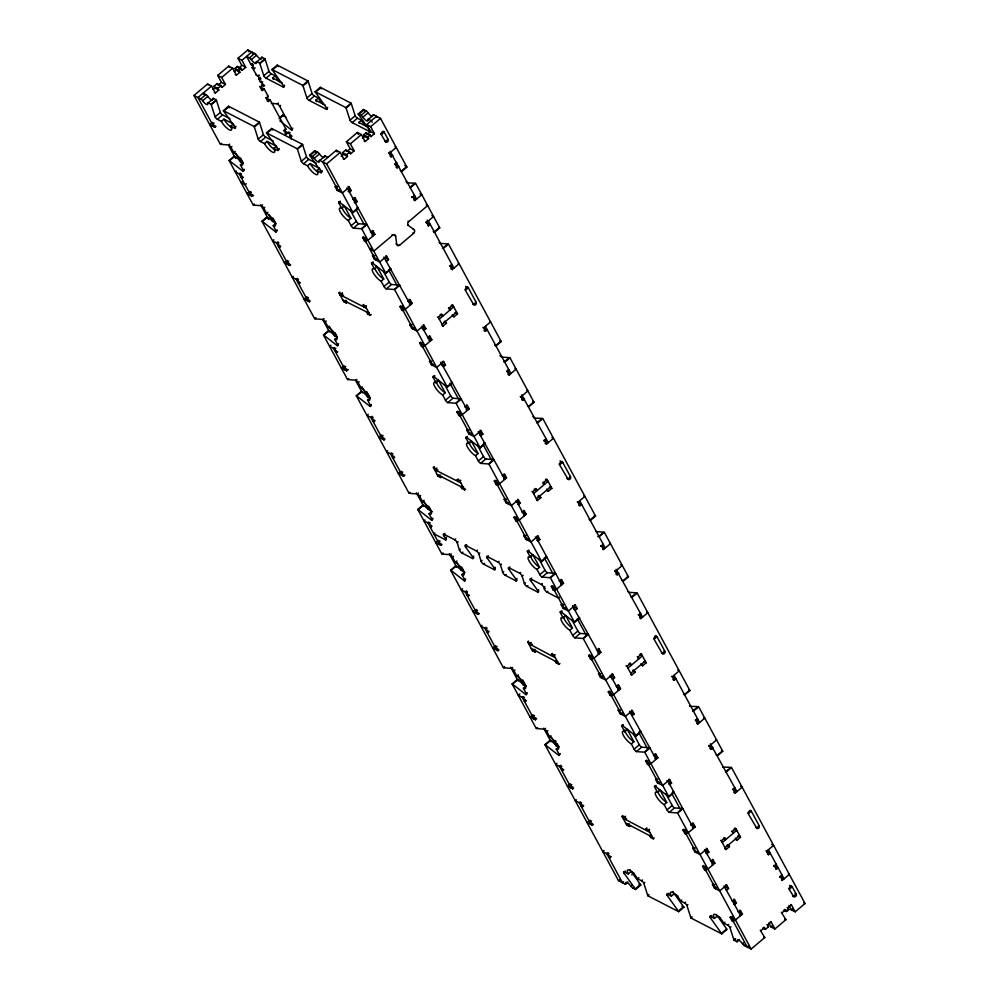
<?xml version="1.0" encoding="UTF-8"?>
<svg xmlns="http://www.w3.org/2000/svg" width="999" height="999" viewBox="0 0 999 999"><rect width="100%" height="100%" fill="white"/><g stroke="black" fill="none" stroke-linecap="round" stroke-linejoin="round"><path stroke-width="1.5" d="M221.303 143.431L220.329 144.268L193.956 95.492L207.567 83.991L211.551 86.039L215.322 93.019L218.806 90.085L217.857 88.337L213.873 86.289L217.07 83.591L221.041 85.639L221.99 87.388L225.462 84.453L221.691 77.472L217.707 75.412L228.696 66.134L232.667 68.182L236.451 75.162L239.922 72.228L238.973 70.479L235.002 68.431L237.337 66.446L241.321 68.506L242.27 70.242L245.742 67.308L241.97 60.327L237.987 58.279L247.839 49.95L254.62 53.447A2.385 0.699 49.8 0 1 256.493 55.257A4.758 1.399 49.8 0 0 261.226 59.116M211.551 86.039L197.939 97.552L213.661 126.623L214.96 125.524M221.691 77.472L232.667 68.182M241.97 60.327L251.81 51.998L252.797 53.821M193.956 95.492L200.737 98.988L205.956 94.58A2.385 0.699 49.8 0 1 207.829 96.391A4.758 1.399 49.8 0 0 212.287 100.262M255.195 67.895L254.221 68.731L252.335 65.235L250.999 64.548L246.603 56.406L249.4 57.855L254.62 53.447M213.087 89.498L214.822 88.024L218.806 90.085M218.232 85.152L221.478 82.393L225.462 84.453M234.203 71.641L235.939 70.18L239.922 72.228M245.742 67.308L241.758 65.26L238.786 68.444M200.737 98.988A2.385 0.699 49.8 0 1 202.622 100.799L207.829 96.391M249.4 57.855A2.385 0.699 49.8 0 1 251.286 59.665L256.493 55.257M217.857 88.337L221.041 85.639M238.973 70.479L241.321 68.506M250.999 64.548L252.31 63.449M252.335 65.235L253.309 64.411M202.622 100.799A4.758 1.399 49.8 0 0 206.381 104.42A4.758 1.399 49.8 0 0 207.617 103.384L213.461 98.451L216.209 99.875A2.385 0.699 49.8 0 1 216.471 100.362L220.329 112.487A2.385 0.699 49.8 0 0 222.59 114.91L230.057 118.756M251.286 59.665A4.758 1.399 49.8 0 0 255.045 63.274A4.758 1.399 49.8 0 0 256.281 62.238L262.125 57.318L264.922 58.754A2.385 0.699 49.8 0 1 265.135 59.228L268.993 71.341A2.385 0.699 49.8 0 0 271.253 73.776L275.237 75.824A8.329 2.46 49.8 0 0 280.694 82.555M207.617 103.384A2.385 0.699 49.8 0 1 208.242 102.86L210.989 104.283L216.259 99.9M256.281 62.238A2.385 0.699 49.8 0 1 256.905 61.726L259.703 63.162L264.922 58.754M221.366 121.366L223.963 119.168L233.254 123.951L230.644 126.161A8.329 2.46 49.8 0 1 229.308 129.87A8.329 2.46 49.8 0 1 221.366 121.366L217.382 119.318A2.385 0.699 49.8 0 1 215.11 116.883L211.251 104.77L216.471 100.362M284.265 86.239L283.291 87.075L266.046 78.184A2.385 0.699 49.8 0 1 263.773 75.749L259.915 63.636L265.135 59.228M255.831 74.8L258.154 75.999L259.128 75.175M264.635 85.352L263.649 86.176L261.763 82.68L260.439 82.005L258.704 78.796L260.339 77.422M215.11 116.883L220.329 112.487M263.773 75.749L268.993 71.341M258.704 78.796L260.04 79.483L261.014 78.659M230.644 126.161L234.628 128.209A2.385 0.699 49.8 0 0 235.015 127.148L223.689 111.176A2.385 0.699 49.8 0 1 223.351 110.652L228.571 106.244L259.353 122.115A2.385 0.699 49.8 0 1 259.565 122.59L263.424 134.703A2.385 0.699 49.8 0 0 265.697 137.125L273.152 140.971M283.291 87.075A2.385 0.699 49.8 0 0 283.679 86.014L272.352 70.042A2.385 0.699 49.8 0 1 272.015 69.518L277.235 65.11L308.017 80.981A2.385 0.699 49.8 0 1 308.229 81.443L312.088 93.556A2.385 0.699 49.8 0 0 314.36 95.991L318.331 98.039A8.329 2.46 49.8 0 0 323.376 104.395M223.689 111.176L228.896 106.781A2.385 0.699 49.8 0 1 228.571 106.244M272.352 70.042L277.56 65.634A2.385 0.699 49.8 0 1 277.235 65.11M210.989 123.476L209.678 124.575L214.985 127.31L215.971 126.486M212.75 122.315L211.776 123.139L213.099 123.826L214.985 127.31M260.439 82.005L261.413 81.169M217.382 119.318L222.59 114.91M266.046 78.184L271.253 73.776M213.099 123.826L214.073 123.002M261.763 82.68L262.737 81.856M259.84 86.576L260.589 86.963L263.624 84.391M273.464 79.408A8.329 2.46 49.8 0 1 272.627 78.022L275.237 75.824M261.226 89.81L262.475 90.447L264.211 88.973L268.294 96.541L266.558 98.014L265.821 97.627M235.015 127.148L235.989 126.324M283.679 86.014L284.653 85.177M234.628 128.209L235.602 127.385M267.208 100.862L268.444 101.498L270.192 100.025L285.989 129.258L284.253 130.719L283.504 130.345M221.641 143.556L220.667 144.38L228.684 144.98A2.385 0.699 49.8 0 1 230.956 147.402L233.791 152.635A8.329 2.46 49.8 0 1 241.733 161.139A8.329 2.46 49.8 0 1 240.384 164.847L243.219 170.092A2.385 0.699 49.8 0 1 242.832 171.154L229.508 160.727A2.385 0.699 49.8 0 0 229.083 160.464L234.303 156.056A2.385 0.699 49.8 0 1 234.715 156.319L243.044 162.837M228.684 144.98L229.658 144.156M271.328 103.397L277.347 103.834L278.321 103.009M223.351 110.652L254.133 126.523L259.353 122.115M272.015 69.518L302.797 85.39L308.017 80.981M276.186 146.316L273.751 148.376A8.329 2.46 49.8 0 1 272.402 152.085A8.329 2.46 49.8 0 1 264.46 143.594L260.477 141.533A2.385 0.699 49.8 0 1 258.204 139.111L254.358 126.998L259.565 122.59M327.372 108.466L326.386 109.291L309.141 100.4A2.385 0.699 49.8 0 1 306.868 97.964L303.022 85.852L308.229 81.443M230.956 147.402L231.93 146.578M281.506 122.19L291.496 130.007A2.385 0.699 49.8 0 0 291.883 128.946L279.62 106.269L280.594 105.444M233.791 152.635L235.252 151.398M279.37 117.944L282.967 114.91A2.385 0.699 49.8 0 1 283.379 115.185L285.876 117.133M229.508 160.727L234.715 156.319M279.146 118.769L283.379 115.185M258.204 139.111L263.424 134.703M306.868 97.964L312.088 93.556M273.751 148.376L277.722 150.424A2.385 0.699 49.8 0 0 278.109 149.363L266.783 133.404A2.385 0.699 49.8 0 1 266.458 132.879L271.666 128.471L302.447 144.331A2.385 0.699 49.8 0 1 302.66 144.805L306.518 156.918A2.385 0.699 49.8 0 0 308.791 159.353L316.258 163.199M326.386 109.291A2.385 0.699 49.8 0 0 326.773 108.229L315.447 92.258A2.385 0.699 49.8 0 1 315.122 91.733L320.329 87.325L351.111 103.197A2.385 0.699 49.8 0 1 351.323 103.671L355.182 115.784A2.385 0.699 49.8 0 0 357.455 118.207L361.438 120.267A8.329 2.46 49.8 0 0 366.059 126.224M266.783 133.404L271.99 128.996A2.385 0.699 49.8 0 1 271.666 128.471M315.447 92.258L320.654 87.85A2.385 0.699 49.8 0 1 320.329 87.325M260.477 141.533L265.697 137.125M309.141 100.4L314.36 95.991M264.46 143.594L267.07 141.383L276.348 146.179A8.329 2.46 49.8 0 1 276.873 147.24M316.558 101.636A8.329 2.46 49.8 0 1 315.734 100.25L318.331 98.039M240.384 164.847L242.994 162.65A8.329 2.46 49.8 0 0 243.406 162.837M236.214 171.004L235.227 171.828L240.534 174.563L242.42 178.059L243.406 177.235M284.216 130.419L284.877 129.87M243.219 170.092L244.193 169.256M291.883 128.946L292.857 128.122M240.185 173.052L239.211 173.888L250.999 195.692L252.31 194.593M285.14 133.704L286.139 134.216L288.848 131.918M242.832 171.154L244.143 170.042M291.496 130.007L292.482 129.183M240.534 174.563L241.521 173.739M284.228 130.869L289.198 133.429L290.185 132.605M242.407 176.274L241.096 177.372L242.42 178.059M291.521 139.473L289.76 136.239L291.071 135.127M289.76 136.239L291.084 136.913L292.07 136.089M278.109 149.363L279.083 148.539M326.773 108.229L327.747 107.405M277.722 150.424L279.033 149.326M242.307 181.731L241.134 182.742L245.105 184.79L246.291 183.791M266.458 132.879L297.24 148.739L302.447 144.331M315.122 91.733L345.904 107.605L351.111 103.197M319.98 169.468A8.329 2.46 49.8 0 0 319.455 168.394L316.845 170.592A8.329 2.46 49.8 0 1 315.497 174.313A8.329 2.46 49.8 0 1 307.555 165.809L303.571 163.761A2.385 0.699 49.8 0 1 301.311 161.326L297.452 149.213L302.66 144.805M370.791 130.407L369.493 131.506L352.235 122.615A2.385 0.699 49.8 0 1 349.975 120.192L346.116 108.079L351.323 103.671M248.326 192.545L247.028 193.644L252.335 196.378L253.634 195.28M250.1 191.383L249.113 192.208L250.449 192.882L252.335 196.378M250.449 192.882L251.423 192.058M301.311 161.326L306.518 156.918M349.975 120.192L355.182 115.784M316.845 170.592L320.829 172.652A2.385 0.699 49.8 0 0 321.203 171.591L309.877 155.619A2.385 0.699 49.8 0 1 309.553 155.095L314.772 150.687L317.57 152.123A2.385 0.699 49.8 0 1 319.443 153.933A4.758 1.399 49.8 0 0 323.201 157.555M369.493 131.506A2.385 0.699 49.8 0 0 369.867 130.444L358.541 114.485A2.385 0.699 49.8 0 1 358.216 113.948L363.436 109.54L366.233 110.989A2.385 0.699 49.8 0 1 368.107 112.8A4.758 1.399 49.8 0 0 372.053 116.508M309.877 155.619L315.097 151.211A2.385 0.699 49.8 0 1 314.772 150.687M358.541 114.485L363.761 110.077A2.385 0.699 49.8 0 1 363.436 109.54M254.146 204.183L253.172 205.007L229.083 160.464M254.495 204.308L253.509 205.132L261.538 205.719A2.385 0.699 49.8 0 1 263.798 208.154L266.633 213.386A8.329 2.46 49.8 0 1 274.575 221.89A8.329 2.46 49.8 0 1 273.239 225.599L276.061 230.831A2.385 0.699 49.8 0 1 275.687 231.893L262.35 221.478A2.385 0.699 49.8 0 0 261.925 221.204L267.145 216.795A2.385 0.699 49.8 0 1 267.557 217.07L275.062 222.927M303.571 163.761L308.791 159.353M352.235 122.615L357.455 118.207M309.553 155.095L312.35 156.531L317.57 152.123M358.216 113.948L361.014 115.397L366.233 110.989M312.35 156.531A2.385 0.699 49.8 0 1 314.235 158.341L319.443 153.933M361.014 115.397A2.385 0.699 49.8 0 1 362.899 117.208L368.107 112.8M307.555 165.809L310.165 163.611L319.455 168.394M359.353 123.376A8.329 2.46 49.8 0 1 358.828 122.465L361.438 120.267M261.538 205.719L262.512 204.895M314.235 158.341A4.758 1.399 49.8 0 0 317.994 161.963A4.758 1.399 49.8 0 0 319.23 160.926L325.075 155.994L327.872 157.442M362.899 117.208A4.758 1.399 49.8 0 0 366.658 120.817A4.758 1.399 49.8 0 0 367.894 119.78L373.738 114.86L380.519 118.357L406.88 167.12L401.673 171.528A2.385 0.699 49.8 0 1 401.248 171.254L400.412 170.604M263.798 208.154L264.785 207.33M377.085 117.32L376.536 116.296L366.683 124.625L370.666 126.673L374.438 133.654L370.966 136.601L370.017 134.853L366.034 132.805L363.698 134.778L367.682 136.838L368.619 138.574L365.147 141.521L361.376 134.54L357.392 132.48L346.403 141.771L350.387 143.819L354.158 150.799L350.686 153.734L349.737 151.998L345.766 149.937L342.57 152.635L346.553 154.683L347.502 156.431L344.018 159.365L340.247 152.397L336.263 150.337L322.652 161.85L338.374 190.934L339.685 189.822M266.633 213.386L267.932 212.287M319.23 160.926A2.385 0.699 49.8 0 1 319.855 160.402L326.636 163.898L340.247 152.397M350.387 143.819L361.376 134.54M370.666 126.673L380.519 118.357M262.35 221.478L267.557 217.07M321.203 171.591L322.19 170.767M320.829 172.652L322.128 171.553M341.134 156.406L343.519 154.383L347.502 156.431M347.14 151.324L350.187 148.751L354.158 150.799M362.462 138.362L364.635 136.526L368.619 138.574M367.195 134.365L370.454 131.606L374.438 133.654M346.553 154.683L349.737 151.998M367.682 136.838L370.017 134.853M273.239 225.599L275.849 223.401A8.329 2.46 49.8 0 0 276.248 223.589M384.19 132.193L381.593 134.39L380.594 133.878M276.061 230.831L277.048 230.007M275.687 231.893L277.31 230.519M348.214 191.421L349.463 192.058L351.198 190.597L349.313 187.1L342.357 192.982L337.05 190.247L335.164 186.751L336.139 185.926M273.876 239.797L272.577 240.896L277.884 243.631L279.77 247.115L280.744 246.291M337.475 186.613L336.488 187.437L335.164 186.751M337.05 190.247L338.024 189.423M277.859 241.845L276.561 242.944L288.349 264.76L289.435 263.836M277.884 243.631L278.858 242.807M279.745 245.329L278.446 246.441L279.77 247.115M388.536 152.922L389.285 153.309L396.241 147.427L394.992 146.791M390.172 156.281L391.171 156.806L392.907 155.332L389.173 153.409M350.212 209.977L356.343 221.316A2.385 0.699 49.8 0 0 358.616 223.739L366.633 224.338L361.426 228.746L353.396 228.147A2.385 0.699 49.8 0 1 351.136 225.724L348.301 220.492A8.329 2.46 49.8 0 1 340.359 211.988A8.329 2.46 49.8 0 1 341.695 208.279L338.861 203.034A2.385 0.699 49.8 0 1 339.248 201.973L340.222 201.149M338.861 203.034L340.172 201.935M341.695 208.279L344.305 206.069L350.911 218.282L348.301 220.492M353.546 199.625L355.282 198.152L357.167 201.648L355.432 203.109L354.195 202.472M394.518 163.973L395.254 164.36L397.003 162.887L396.004 162.375M285.452 261.788L284.365 262.7L289.673 265.447L290.647 264.61M287.437 260.439L286.463 261.263L287.787 261.95L289.673 265.447M396.153 167.333L397.152 167.844L398.888 166.383L395.154 164.46M287.787 261.95L288.761 261.126M352.585 212.4L357.804 207.992A2.385 0.699 49.8 0 0 358.216 208.254L353.009 212.662A2.385 0.699 49.8 0 1 352.585 212.4L339.248 201.973M401.248 171.254L406.456 166.845A2.385 0.699 49.8 0 0 406.88 167.12M351.136 225.724L356.343 221.316M293.319 276.323L292.232 277.247L297.54 279.982L299.425 283.466L300.399 282.642M353.396 228.147L358.616 223.739M406.955 182.879L415.297 183.192L409.578 187.562M297.29 278.384L296.204 279.295L308.004 301.111L309.303 300M297.54 279.982L298.514 279.158M299.076 281.955L298.102 282.792L299.425 283.466M366.97 224.45L361.763 228.858L385.851 273.414L391.059 269.006A2.385 0.699 49.8 0 1 390.646 268.743L389.81 268.082M410.427 187.725L415.634 183.317L439.722 227.872L434.515 232.28A2.385 0.699 49.8 0 1 434.09 232.005L433.266 231.356M366.795 240.846L365.821 241.671L364.485 240.984L362.6 237.5L363.586 236.676M364.91 237.362L363.923 238.187L375.724 259.99L377.023 258.891M412.05 197.502L413.574 196.216M371.241 232.342L372.977 230.869L374.862 234.353L367.907 240.235L362.6 237.5M412.2 196.691L412.949 197.078L414.685 195.604L413.936 195.217M364.485 240.984L365.472 240.16M414.086 200.175L414.835 200.562L421.79 194.693L420.042 193.794M305.319 297.952L304.021 299.051L309.328 301.785L310.302 300.961M307.093 296.79L306.119 297.615L307.442 298.301L309.328 301.785M307.442 298.301L308.416 297.477M371.004 248.089L369.83 249.088L373.801 251.136L392.744 235.127A2.385 1.861 -62.7 0 1 395.641 236.101L396.74 244.368A2.385 1.861 -62.7 0 0 399.612 245.205L413.661 233.329A2.385 1.861 -62.7 0 0 414.11 229.683L407.642 224.95M408.379 225.337A2.385 1.861 -62.7 0 1 408.741 221.603L427.684 205.594L426.186 204.82M386.051 260.739L386.8 261.126L388.536 259.653L386.65 256.169L379.707 262.05L374.4 259.303L372.502 255.819L373.489 254.995M374.812 255.682L373.838 256.506L372.502 255.819M374.4 259.303L375.699 258.204M383.828 272.14L389.198 282.068A2.385 0.699 49.8 0 0 391.458 284.49L399.488 285.077L394.268 289.485L386.251 288.898A2.385 0.699 49.8 0 1 383.978 286.476L381.143 281.231A8.329 2.46 49.8 0 1 373.201 272.739A8.329 2.46 49.8 0 1 374.55 269.018L371.715 263.786A2.385 0.699 49.8 0 1 372.103 262.725L373.077 261.9M371.715 263.786L373.014 262.687M347.365 302.235L346.378 303.072L343.731 301.698L339.011 292.969L339.985 292.145M340.135 295.042L342.27 292.757M426.049 222.527L430.257 224.4L428.509 225.861L427.772 225.474M425.886 221.99L426.623 222.377L433.578 216.496L431.918 215.647M339.011 292.969L341.658 294.343L342.645 293.519M315.647 317.919L314.66 318.743L261.925 221.204M315.984 318.032L315.01 318.868L323.027 319.455A2.385 0.699 49.8 0 1 325.299 321.878L328.122 327.123A8.329 2.46 49.8 0 1 336.076 335.614A8.329 2.46 49.8 0 1 334.727 339.335L337.562 344.568A2.385 0.699 49.8 0 1 337.175 345.629L323.838 335.202A2.385 0.699 49.8 0 0 323.426 334.94L328.634 330.532A2.385 0.699 49.8 0 1 329.058 330.794L337.387 337.312M343.581 295.267L342.607 296.091L341.658 294.343M374.55 269.018L377.147 266.82L383.753 279.033L381.143 281.231M343.731 301.698L345.354 300.324M323.027 319.455L324.001 318.631M346.416 300.499L345.442 301.323L346.378 303.072M325.299 321.878L326.273 321.054M372.103 262.725L385.427 273.152L390.646 268.743M434.09 232.005L439.31 227.597A2.385 0.699 49.8 0 0 439.722 227.872M328.122 327.123L329.27 326.149M323.838 335.202L329.058 330.794M383.978 286.476L389.198 282.068M365.135 305.931L363.836 307.03L362.887 305.282L363.873 304.458M386.251 288.898L391.458 284.49M362.887 305.282L365.547 306.656L366.521 305.831M334.727 339.335L337.175 337.262M367.644 311.438L366.67 312.262L367.607 314.011L370.267 315.384L371.241 314.548M399.825 285.202L394.605 289.61L447.34 387.15L452.559 382.742A2.385 0.699 49.8 0 1 452.135 382.467L451.311 381.818M443.269 248.476L448.489 244.068L501.223 341.596L496.003 346.004A2.385 0.699 49.8 0 1 495.591 345.741L494.755 345.08M367.607 314.011L369.243 312.637M330.869 345.204L329.57 346.303L334.877 349.051L336.763 352.535L337.737 351.71M337.562 344.568L338.536 343.743M334.528 347.54L333.554 348.364L345.342 370.167L346.653 369.068M337.175 345.629L338.149 344.805M334.877 349.051L335.851 348.214M336.413 351.024L335.439 351.848L336.763 352.535M404.133 309.915L403.159 310.739L401.835 310.052L399.95 306.568L400.924 305.731M402.572 306.144L401.273 307.242L413.062 329.058L414.148 328.134M450.799 265.372L449.937 266.109L453.921 268.157L428.371 220.904L427.035 220.217M399.95 306.568L405.257 309.303L412.2 303.421L410.314 299.937L408.579 301.398L407.829 301.011M449.55 265.759L450.287 266.134L452.035 264.673L451.286 264.285M401.835 310.052L403.134 308.953M450.936 268.993L452.172 269.63L459.128 263.748L458.129 263.237M342.669 367.02L341.358 368.119L346.665 370.854L348.301 369.48M344.43 365.859L343.456 366.683L344.78 367.37L346.665 370.854M344.78 367.37L345.766 366.533M423.151 329.682L424.15 330.194L425.886 328.721L424.001 325.237L417.045 331.106L411.738 328.371L409.852 324.887L410.826 324.051M348.489 378.658L347.515 379.495L323.426 334.94M412.15 324.737L411.176 325.562L409.852 324.887M348.826 378.783L347.852 379.608L355.869 380.207A2.385 0.699 49.8 0 1 358.142 382.629L360.976 387.862A8.329 2.46 49.8 0 1 368.918 396.366A8.329 2.46 49.8 0 1 367.582 400.075L370.404 405.319A2.385 0.699 49.8 0 1 370.017 406.381L356.693 395.954A2.385 0.699 49.8 0 0 356.268 395.691L361.488 391.283A2.385 0.699 49.8 0 1 361.9 391.546L370.242 398.064M411.738 328.371L413.037 327.272M355.869 380.207L356.855 379.37M422.165 328.134L423.551 326.973M358.142 382.629L359.116 381.805M437.55 316.995L438.299 317.37L441.783 314.435L442.719 316.183L439.985 314.772M448.563 307.68L449.313 308.067L452.784 305.132L457.505 313.861L454.021 316.795L453.034 316.283M439.26 319.106L453.746 306.868L451.086 305.494M360.976 387.862L362.113 386.9M356.693 395.954L361.9 391.546M423.788 346.253L422.814 347.09L421.491 346.403L419.605 342.907L420.579 342.083M442.082 324.338L456.568 312.1M422.015 342.682L420.929 343.594L432.717 365.409L434.028 364.298M427.485 337.362L428.234 337.749L429.97 336.276L431.855 339.772L424.912 345.654L419.605 342.907M442.02 325.587L443.019 326.099L446.491 323.164L444.805 321.029M421.491 346.403L423.114 345.03M367.582 400.075L370.179 397.877L369.355 396.353M370.404 405.319L371.378 404.483M370.017 406.381L371.004 405.544M442.058 365.646L443.793 366.546L445.542 365.072L443.656 361.576L436.7 367.457L431.393 364.722L429.508 361.238L430.482 360.402M368.219 414.273L366.92 415.372L372.227 418.106L374.113 421.603L375.087 420.766M431.805 361.089L430.831 361.913L429.508 361.238M431.393 364.722L432.367 363.898M372.202 416.321L370.891 417.42L382.692 439.235L383.991 438.136M372.227 418.106L373.201 417.282M374.088 419.817L372.777 420.916L374.113 421.603M441.009 363.474L445.542 365.072M484.016 330.507L485.514 331.281L487.25 329.807L482.879 327.397M444.555 384.453L450.686 395.791A2.385 0.699 49.8 0 0 452.959 398.226L460.976 398.813L455.756 403.221L447.739 402.634A2.385 0.699 49.8 0 1 445.467 400.199L442.644 394.967A8.329 2.46 49.8 0 1 434.69 386.463A8.329 2.46 49.8 0 1 436.039 382.754L433.204 377.522A2.385 0.699 49.8 0 1 433.591 376.461L434.565 375.624M433.204 377.522L434.84 376.136M436.039 382.754L438.648 380.544L445.242 392.757L442.644 394.967M379.795 436.263L378.708 437.187L384.016 439.922L384.99 439.098M381.78 434.915L380.806 435.751L382.13 436.426L384.016 439.922M382.13 436.426L383.104 435.601M433.591 376.461L446.928 386.875L452.135 382.467M495.591 345.741L500.799 341.333A2.385 0.699 49.8 0 0 501.223 341.596M445.467 400.199L450.686 395.791M387.649 450.799L386.563 451.723L391.87 454.458L393.768 457.954L394.742 457.117M447.739 402.634L452.959 398.226M391.633 452.859L390.547 453.771L402.347 475.586L403.646 474.488M391.87 454.458L392.857 453.633M393.743 456.168L392.432 457.267L393.768 457.954M461.313 398.938L456.106 403.346L480.194 447.889L485.402 443.481A2.385 0.699 49.8 0 1 484.99 443.219L484.153 442.569M504.77 362.2L509.977 357.792L534.065 402.347L528.858 406.755A2.385 0.699 49.8 0 1 528.434 406.481L527.597 405.831M461.138 415.322L460.152 416.146L458.828 415.472L456.943 411.975L457.917 411.151M459.24 411.838L458.266 412.662L470.067 434.465L471.366 433.366M465.01 406.968L469.205 408.841L462.25 414.71L456.943 411.975M506.93 371.516L507.904 370.691M469.205 408.841L467.32 405.344L465.571 406.818L464.835 406.431M458.828 415.472L460.127 414.36M507.929 374.4L509.178 375.037L516.121 369.168L514.885 368.519M399.662 472.427L398.364 473.538L403.671 476.273L404.97 475.162M401.436 471.266L400.449 472.09L401.785 472.777L403.671 476.273M401.785 472.777L402.759 471.953M479.895 434.965L481.143 435.601L482.879 434.14L480.994 430.644L474.038 436.526L468.731 433.791L466.845 430.294L467.819 429.47M469.155 430.157L468.169 430.981L466.845 430.294M468.731 433.791L470.042 432.679M477.397 445.204L483.528 456.543A2.385 0.699 49.8 0 0 485.801 458.966L493.818 459.565L488.611 463.973L480.594 463.374A2.385 0.699 49.8 0 1 478.321 460.951L475.487 455.719A8.329 2.46 49.8 0 1 467.544 447.215A8.329 2.46 49.8 0 1 468.881 443.506L466.058 438.261A2.385 0.699 49.8 0 1 466.433 437.2L467.42 436.376M466.058 438.261L467.357 437.162M441.695 476.723L440.721 477.547L438.062 476.173L433.354 467.457L434.328 466.62M520.217 396.466L520.966 396.853L527.922 390.971L526.923 390.459M433.354 467.457L436.001 468.818L436.975 467.994M409.977 492.395L409.003 493.219L356.268 395.691M410.327 492.519L409.34 493.344L417.37 493.931A2.385 0.699 49.8 0 1 419.63 496.366L422.465 501.598A8.329 2.46 49.8 0 1 430.407 510.089A8.329 2.46 49.8 0 1 429.071 513.811L431.905 519.043A2.385 0.699 49.8 0 1 431.518 520.104L418.181 509.69A2.385 0.699 49.8 0 0 417.757 509.415L422.977 505.007A2.385 0.699 49.8 0 1 423.401 505.282L431.73 511.788M437.924 469.742L436.95 470.566L436.001 468.818M468.881 443.506L471.491 441.296L478.096 453.509L475.487 455.719M521.853 399.825L522.852 400.337L524.587 398.876L520.866 396.953M438.062 476.173L439.373 475.074M417.37 493.931L418.344 493.106M440.759 474.975L439.772 475.799L440.721 477.547M419.63 496.366L420.616 495.529M466.433 437.2L479.77 447.627L484.99 443.219M528.434 406.481L533.653 402.073A2.385 0.699 49.8 0 0 534.065 402.347M422.465 501.598L424.1 500.212M418.181 509.69L423.401 505.282M478.321 460.951L483.528 456.543M459.802 480.132L458.179 481.506L457.23 479.77L458.204 478.933M480.594 463.374L485.801 458.966M534.14 418.106L542.482 418.419L536.775 422.789M457.23 479.77L459.89 481.131L460.864 480.307M429.071 513.811L431.68 511.6A8.329 2.46 49.8 0 0 432.08 511.8M461.988 485.914L461.001 486.738L461.95 488.486L464.597 489.86L465.584 489.035M494.168 459.677L488.948 464.085L541.683 561.625L546.903 557.217A2.385 0.699 49.8 0 1 546.478 556.942L545.641 556.293M537.612 422.952L542.819 418.544L595.554 516.071L590.347 520.479A2.385 0.699 49.8 0 1 589.922 520.217L589.098 519.567M461.95 488.486L463.573 487.112M424.887 519.955L423.913 520.791L429.22 523.526L431.106 527.01L432.08 526.186M431.905 519.043L432.879 518.219M428.871 522.015L427.897 522.839L439.685 544.642L440.984 543.543M431.518 520.104L432.817 519.005M429.22 523.526L430.194 522.702M431.081 525.224L429.782 526.323L431.106 527.01M498.476 484.39L497.502 485.214L496.166 484.527L494.28 481.043L495.267 480.219M434.765 532.917L433.791 533.741L445.542 539.797L446.516 538.973M496.915 480.619L495.616 481.73L507.405 503.533L508.491 502.622M543.843 440.946L544.705 440.222M494.28 481.043L499.587 483.778L506.543 477.897L504.657 474.413L502.922 475.874L502.172 475.499M543.881 440.234L544.63 440.621L546.366 439.148L545.616 438.761M496.166 484.527L497.802 483.154M545.029 443.331L546.515 444.105L553.471 438.224L551.972 437.462M445.542 539.797A2.385 0.699 49.8 0 0 445.517 538.099L443.881 535.826A2.385 0.699 49.8 0 1 443.943 534.24L444.917 533.404M437.013 541.495L435.701 542.594L441.009 545.329L441.983 544.505M443.881 535.826L445.192 534.727M438.773 540.334L437.799 541.158L439.123 541.845L441.009 545.329M439.123 541.845L440.097 541.021M445.517 538.099L446.491 537.262M443.943 534.24L454.67 539.772L455.644 538.936M517.744 504.283L518.481 504.67L520.229 503.196L518.331 499.712L511.388 505.581L506.081 502.847L504.195 499.363L505.169 498.538M442.832 553.146L441.858 553.97L417.757 509.415M506.493 499.213L505.519 500.049L504.195 499.363M443.169 553.259L442.195 554.095L450.212 554.682A2.385 0.699 49.8 0 1 452.485 557.105L455.307 562.35A8.329 2.46 49.8 0 1 463.261 570.841A8.329 2.46 49.8 0 1 461.913 574.562L464.747 579.795A2.385 0.699 49.8 0 1 464.36 580.856L451.024 570.429A2.385 0.699 49.8 0 0 450.611 570.167L455.819 565.759A2.385 0.699 49.8 0 1 456.243 566.021L463.748 571.89M473.913 557.405L472.614 558.503L461.888 552.971A2.385 0.699 49.8 0 1 459.403 550.074L457.155 542.669L458.129 541.845M506.081 502.847L507.055 502.022M450.212 554.682L451.186 553.858M459.403 550.074L460.377 549.25M472.614 558.503A2.385 0.699 49.8 0 0 472.664 556.918L465.559 547.002A2.385 0.699 49.8 0 1 465.609 545.404L466.595 544.58M517.195 502.035L517.882 501.448M452.485 557.105L453.459 556.281M465.559 547.002L466.858 545.904M531.893 491.471L532.642 491.858L536.113 488.911L537.062 490.659L534.078 489.123M542.907 482.167L543.643 482.542L547.127 479.607L551.835 488.336L548.364 491.271L546.878 490.497M461.888 552.971L462.862 552.147M533.603 493.581L548.076 481.343L545.429 479.97M455.307 562.35L456.943 560.963M451.024 570.429L456.243 566.021M518.131 520.741L517.157 521.565L515.821 520.879L513.936 517.395L514.922 516.558M536.426 498.826L550.911 486.575M465.609 545.404L476.336 550.936L477.31 550.112M516.346 517.157L515.272 518.069L527.06 539.885L528.359 538.786M522.577 512.225L524.313 510.764L526.198 514.248L519.243 520.129L513.936 517.395M536.613 500.187L537.362 500.574L540.834 497.639L538.898 495.379M472.664 556.918L473.651 556.081M515.821 520.879L517.132 519.78M495.267 568.843L494.28 569.68L483.553 564.148A2.385 0.699 49.8 0 1 481.068 561.251L478.821 553.846L479.795 553.009M461.913 574.562L464.523 572.352A8.329 2.46 49.8 0 0 464.922 572.539M481.068 561.251L482.055 560.414M494.28 569.68A2.385 0.699 49.8 0 0 494.343 568.081L487.225 558.166A2.385 0.699 49.8 0 1 487.287 556.58L488.261 555.756M487.225 558.166L488.523 557.067M464.747 579.795L465.721 578.97M483.553 564.148L484.54 563.324M464.36 580.856L465.334 580.032M536.9 540.372L538.136 541.021L539.872 539.547L537.986 536.063L531.043 541.933L525.736 539.198L523.851 535.714L524.825 534.89M462.562 588.748L461.251 589.847L466.558 592.582L468.444 596.078L469.43 595.254M526.148 535.564L525.174 536.388L523.851 535.714M487.287 556.58L498.014 562.112L498.988 561.288M525.736 539.198L527.035 538.099M466.533 590.796L465.234 591.908L477.023 613.711L478.109 612.799M494.343 568.081L495.317 567.257M466.558 592.582L467.544 591.758M516.933 580.019L515.959 580.844L505.232 575.324A2.385 0.699 49.8 0 1 502.747 572.415L500.499 565.009L501.473 564.185M468.094 594.567L467.12 595.392L468.444 596.078M577.222 501.885L577.959 502.26L584.914 496.391L583.916 495.879M578.858 505.244L579.845 505.756L581.593 504.283L577.859 502.36M538.898 558.928L545.029 570.267A2.385 0.699 49.8 0 0 547.29 572.702L555.319 573.289L550.099 577.697L542.082 577.11A2.385 0.699 49.8 0 1 539.81 574.675L536.975 569.442A8.329 2.46 49.8 0 1 529.033 560.938A8.329 2.46 49.8 0 1 530.382 557.23L527.547 551.997A2.385 0.699 49.8 0 1 527.934 550.936L528.908 550.112M502.747 572.415L503.721 571.59M515.959 580.844A2.385 0.699 49.8 0 0 516.008 579.258L508.891 569.343A2.385 0.699 49.8 0 1 508.953 567.757L509.927 566.933M527.547 551.997L528.846 550.899M508.891 569.343L509.877 568.518M505.232 575.324L506.206 574.487M530.382 557.23L532.979 555.019L539.585 567.245L536.975 569.442M474.138 610.739L473.051 611.663L478.359 614.397L479.333 613.573M476.123 609.402L475.137 610.227L476.461 610.901L478.359 614.397M508.953 567.757L519.68 573.289L520.654 572.452M476.461 610.901L477.447 610.077M516.008 579.258L516.982 578.433M538.923 590.921L537.624 592.02L526.898 586.488A2.385 0.699 49.8 0 1 524.413 583.591L522.165 576.186L523.139 575.362M527.934 550.936L541.258 561.351L546.478 556.942M589.922 520.217L595.142 515.809A2.385 0.699 49.8 0 0 595.554 516.071M524.413 583.591L525.387 582.767M537.624 592.02A2.385 0.699 49.8 0 0 537.687 590.434L530.569 580.519A2.385 0.699 49.8 0 1 530.619 578.921L531.605 578.096M530.569 580.519L531.868 579.42M539.81 574.675L545.029 570.267M526.898 586.488L527.872 585.664M481.993 625.287L480.906 626.198L486.213 628.933L488.099 632.429L489.085 631.605M542.082 577.11L547.29 572.702M485.976 627.335L484.89 628.246L496.678 650.062L497.989 648.963M486.213 628.933L487.187 628.109M530.619 578.921L541.346 584.452L542.332 583.628M488.074 630.644L486.775 631.743L488.099 632.429M555.656 573.414L550.437 577.822L574.525 622.365L579.745 617.969A2.385 0.699 49.8 0 1 579.32 617.694L578.496 617.045M599.1 536.675L604.32 532.267L628.408 576.823L623.189 581.231A2.385 0.699 49.8 0 1 622.777 580.968L621.94 580.307M537.687 590.434L538.661 589.597M559.477 597.215L558.503 598.039L546.865 592.045A2.385 0.699 49.8 0 1 544.355 589.048L543.831 587.362L544.817 586.525M544.355 589.048L545.329 588.224M555.469 589.797L554.495 590.621L553.171 589.947L551.286 586.45L552.26 585.626M553.583 586.313L552.609 587.137L564.398 608.953L565.709 607.842M600.948 546.278L602.247 545.167M546.865 592.045L547.839 591.221M551.286 586.45L556.593 589.185L563.536 583.316L561.65 579.82L559.915 581.293L559.165 580.906M600.886 545.641L601.623 546.028L603.371 544.555L602.622 544.18M553.171 589.947L554.47 588.836M602.772 549.138L603.508 549.525L610.464 543.643L609.465 543.131M494.006 646.902L492.694 648.014L498.002 650.749L498.988 649.924M495.766 645.741L494.792 646.578L496.116 647.252L498.002 650.749M496.116 647.252L497.102 646.428M573.988 609.315L575.486 610.077L577.222 608.616L575.337 605.119L568.381 611.001L563.074 608.266L561.188 604.77L562.162 603.945M563.486 604.632L562.512 605.456L561.188 604.77M563.074 608.266L564.048 607.442M571.74 619.68L577.872 631.018A2.385 0.699 49.8 0 0 580.144 633.441L588.161 634.04L582.941 638.448L574.924 637.849A2.385 0.699 49.8 0 1 572.652 635.426L569.83 630.194A8.329 2.46 49.8 0 1 561.888 621.69A8.329 2.46 49.8 0 1 563.224 617.981L560.389 612.749A2.385 0.699 49.8 0 1 560.776 611.688L561.75 610.851M560.389 612.749L562.025 611.363M536.038 651.198L535.064 652.022L532.405 650.649L527.684 641.932L528.671 641.108M572.914 606.83L577.222 608.616M614.847 571.391L618.93 573.351L617.195 574.825L615.946 574.175M527.684 641.932L530.344 643.294L531.318 642.469M614.56 570.941L615.309 571.328L622.265 565.446L620.766 564.685M504.32 666.87L503.346 667.694L450.611 570.167M504.657 666.995L503.683 667.819L511.7 668.406A2.385 0.699 49.8 0 1 513.973 670.841L516.808 676.073A8.329 2.46 49.8 0 1 524.75 684.577A8.329 2.46 49.8 0 1 523.414 688.286L526.236 693.518A2.385 0.699 49.8 0 1 525.861 694.58L512.524 684.165A2.385 0.699 49.8 0 0 512.1 683.89L517.32 679.482A2.385 0.699 49.8 0 1 517.732 679.757L526.073 686.263M532.267 644.218L531.281 645.042L530.344 643.294M563.224 617.981L565.834 615.771L572.439 627.984L569.83 630.194M532.405 650.649L534.04 649.275M511.7 668.406L512.687 667.582M535.089 649.45L534.115 650.274L535.064 652.022M513.973 670.841L514.947 670.017M560.776 611.688L574.113 622.102L579.32 617.694M622.777 580.968L627.984 576.56A2.385 0.699 49.8 0 0 628.408 576.823M516.808 676.073L518.269 674.837M512.524 684.165L517.732 679.757M572.652 635.426L577.872 631.018M553.821 654.882L552.509 655.981L551.573 654.245L552.547 653.421M574.924 637.849L580.144 633.441M551.573 654.245L554.22 655.606L555.207 654.782M523.414 688.286L526.011 686.076L525.187 684.552M556.318 660.389L555.344 661.226L556.293 662.961L558.941 664.335L559.915 663.511M588.498 634.165L583.291 638.573L636.026 736.101L641.233 731.693A2.385 0.699 49.8 0 1 640.821 731.418L639.984 730.769M631.955 597.427L637.162 593.019L689.897 690.546L684.69 694.954A2.385 0.699 49.8 0 1 684.265 694.692L683.428 694.043M556.293 662.961L557.592 661.862M519.88 693.893L518.256 695.267L523.563 698.001L525.449 701.485L526.423 700.661M526.236 693.518L527.222 692.694M523.214 696.49L522.227 697.314L534.028 719.13L535.764 717.657M525.861 694.58L526.835 693.756M523.563 698.001L524.537 697.177M525.424 699.7L524.113 700.811L525.449 701.485M592.819 658.865L591.833 659.69L590.509 659.003L588.623 655.519L589.597 654.695M591.258 655.094L589.947 656.206L601.748 678.009L602.834 677.097M639.048 614.697L639.922 613.96M588.623 655.519L593.93 658.254L600.886 652.372L599 648.888L597.265 650.361L596.515 649.974M590.509 659.003L591.82 657.904M639.86 618.069L640.859 618.581L647.814 612.712L646.815 612.2M531.343 715.971L530.044 717.07L535.352 719.804L536.65 718.706M533.116 714.809L532.142 715.634L533.466 716.32L535.352 719.804M533.466 716.32L534.44 715.496M611.825 678.633L612.824 679.145L614.56 677.672L612.674 674.188L605.719 680.069L600.411 677.322L598.526 673.838L599.512 673.014M537.175 727.622L536.188 728.446L512.1 683.89M600.836 673.701L599.862 674.525L598.526 673.838M537.512 727.747L536.538 728.571L544.555 729.158A2.385 0.699 49.8 0 1 546.828 731.593L549.65 736.825A8.329 2.46 49.8 0 1 557.592 745.316A8.329 2.46 49.8 0 1 556.256 749.038L559.09 754.27A2.385 0.699 49.8 0 1 558.703 755.331L545.367 744.917A2.385 0.699 49.8 0 0 544.954 744.642L550.162 740.234A2.385 0.699 49.8 0 1 550.586 740.509L558.916 747.015M600.411 677.322L602.047 675.948M544.555 729.158L545.529 728.333M610.851 677.097L612.225 675.936M546.828 731.593L547.802 730.756M625.986 665.821L626.985 666.333L630.456 663.386L631.405 665.134L628.908 663.86M637.237 656.643L637.986 657.03L641.458 654.083L646.178 662.812L642.707 665.746L641.957 665.359M627.934 668.069L642.419 655.819L639.772 654.457M549.65 736.825L550.961 735.714M545.367 744.917L550.586 740.509M612.474 695.217L611.488 696.041L610.164 695.354L608.279 691.87L609.253 691.046M630.769 673.301L645.254 661.051M610.689 691.633L609.602 692.557L621.403 714.36L622.702 713.261M608.279 691.87L613.586 694.605L620.541 688.723L618.656 685.239L616.907 686.7L616.171 686.325M630.956 674.675L631.693 675.049L635.177 672.115L633.241 669.854M610.164 695.354L611.8 693.98M556.256 749.038L558.866 746.827L558.453 746.066M559.09 754.27L560.064 753.446M558.703 755.331L560.002 754.233M631.73 715.109L632.479 715.496L634.215 714.023L632.33 710.539L625.374 716.408L620.067 713.673L618.181 710.189L619.168 709.365M556.893 763.224L555.594 764.322L560.901 767.07L562.787 770.554L563.761 769.73M620.491 710.039L619.505 710.876L618.181 710.189M620.067 713.673L621.053 712.849M560.876 765.284L559.577 766.383L571.366 788.186L572.889 786.9M560.901 767.07L561.875 766.233M562.762 768.768L561.463 769.867L562.787 770.554M629.907 712.25L634.215 714.023M672.951 679.595L674.188 680.232L675.923 678.758L671.553 676.36M633.229 733.403L639.36 744.742A2.385 0.699 49.8 0 0 641.633 747.177L649.65 747.764L644.442 752.172L636.425 751.585A2.385 0.699 49.8 0 1 634.153 749.15L631.318 743.918A8.329 2.46 49.8 0 1 623.376 735.414A8.329 2.46 49.8 0 1 624.712 731.705L621.89 726.473A2.385 0.699 49.8 0 1 622.265 725.411L623.251 724.587M621.89 726.473L622.864 725.649M624.712 731.705L627.322 729.507L633.928 741.72L631.318 743.918M568.468 785.214L567.382 786.138L572.689 788.873L573.676 788.049M570.454 783.878L569.48 784.702L570.804 785.389L572.689 788.873M570.804 785.389L571.79 784.552M622.265 725.411L635.601 735.826L640.821 731.418M684.265 694.692L689.485 690.284A2.385 0.699 49.8 0 0 689.897 690.546M634.153 749.15L639.36 744.742M576.336 799.762L575.249 800.674L580.556 803.408L582.442 806.905L583.741 805.806M636.425 751.585L641.633 747.177M689.972 706.305L698.313 706.63L692.607 711.001M580.319 801.81L579.233 802.734L591.021 824.537L592.32 823.438M580.556 803.408L581.53 802.584M649.999 747.889L644.78 752.297L668.868 796.852L674.088 792.444A2.385 0.699 49.8 0 1 673.663 792.17L672.827 791.52M693.443 711.151L698.663 706.755L722.752 751.298L717.532 755.706A2.385 0.699 49.8 0 1 717.12 755.444L716.283 754.794M582.742 804.844L581.118 806.218L582.442 806.905M649.812 764.272L648.838 765.109L647.514 764.422L645.616 760.926L646.603 760.102M647.926 760.788L646.952 761.613L658.741 783.428L660.039 782.329M695.941 720.204L696.59 719.655M654.258 755.768L655.993 754.295L657.879 757.791L650.923 763.673L645.616 760.926M695.217 720.117L695.966 720.504L697.702 719.043L696.965 718.656M647.514 764.422L648.813 763.323M696.865 723.488L697.851 724L704.807 718.119L703.808 717.607M588.349 821.39L587.037 822.489L592.345 825.224L593.331 824.4M590.109 820.229L589.135 821.053L590.459 821.74L592.345 825.224M590.459 821.74L591.433 820.903M668.831 784.04L669.817 784.565L671.565 783.091L669.667 779.595L662.724 785.476L657.417 782.741L655.531 779.257L656.505 778.421M657.829 779.108L656.855 779.932L655.531 779.257M657.417 782.741L658.716 781.643M666.083 794.155L672.215 805.494A2.385 0.699 49.8 0 0 674.475 807.929L682.504 808.516L677.285 812.924L669.268 812.337A2.385 0.699 49.8 0 1 666.995 809.902L664.173 804.67A8.329 2.46 49.8 0 1 656.218 796.166A8.329 2.46 49.8 0 1 657.567 792.457L654.732 787.224A2.385 0.699 49.8 0 1 655.119 786.163L656.093 785.339M654.732 787.224L655.706 786.4M630.381 825.674L629.395 826.498L626.748 825.137L622.027 816.408L623.001 815.584M625.287 816.195L622.976 818.156L649.75 832.267M708.753 746.228L713.274 747.826L711.538 749.3L710.789 748.913M622.027 816.408L624.687 817.781L625.661 816.945M708.903 745.416L709.652 745.803L716.595 739.934L715.609 739.422M657.567 792.457L660.164 790.246L666.77 802.459L664.173 804.67M626.61 818.693L625.624 819.517L624.687 817.781M626.748 825.137L628.371 823.75M629.432 823.925L628.458 824.749L629.395 826.498M604.07 850.461L602.759 851.573L608.066 854.307L609.952 857.791L611.263 856.692M655.119 786.163L668.456 796.578L673.663 792.17M717.12 755.444L722.327 751.036A2.385 0.699 49.8 0 0 722.752 751.298M608.041 852.522L606.743 853.621L622.464 882.704L623.601 881.742M608.066 854.307L609.053 853.471M609.939 856.006L608.628 857.105L609.952 857.791M666.995 809.902L672.215 805.494M647.827 829.632L646.852 830.469L645.916 828.72L646.89 827.896M669.268 812.337L674.475 807.929M722.814 767.057L731.168 767.369L725.449 771.74M645.916 828.72L648.563 830.094L649.537 829.257M650.986 834.602L649.687 835.701L650.624 837.449L653.284 838.81L654.258 837.986M682.841 808.641L677.622 813.049L751.161 949.05L764.784 937.537L760.264 930.181M726.285 771.902L731.505 767.494L805.044 903.508L795.192 911.825L791.208 909.777L788.91 905.519M650.624 837.449L651.935 836.338M631.256 871.54L640.459 884.515A2.385 0.699 49.8 0 1 640.784 885.052L635.564 889.46A2.385 0.699 49.8 0 0 635.239 888.923L623.913 872.964A2.385 0.699 49.8 0 1 624.3 871.902L625.274 871.066M623.913 872.964L625.549 871.578M544.954 744.642L618.481 880.643L619.617 879.694M624.3 871.902L628.284 873.95L630.881 871.74L633.791 873.238M687.15 833.341L686.176 834.165L684.852 833.491L682.966 829.994L683.94 829.17M631.705 874.899L633.803 873.114M685.589 829.582L684.29 830.681L696.078 852.484L697.165 851.573M690.809 825.174L690.771 823.925M734.253 788.436L732.954 789.535L736.937 791.595L710.389 743.83M691.595 824.837L693.331 823.363L695.229 826.86L688.274 832.729L682.966 829.994M732.567 789.185L733.316 789.572L735.052 788.099L734.302 787.712M684.852 833.491L685.826 832.654M618.481 880.643L625.262 884.14L627.872 881.942M733.703 792.294L735.202 793.056L742.145 787.187L740.659 786.413M628.284 873.95A8.329 2.46 49.8 0 1 629.62 870.241A8.329 2.46 49.8 0 1 637.562 878.733L638.873 877.634M625.262 884.14A2.385 0.699 49.8 0 0 625.886 883.628A4.758 1.399 49.8 0 1 627.135 882.592A4.758 1.399 49.8 0 1 630.893 886.2L631.868 885.376M630.893 886.2A2.385 0.699 49.8 0 0 632.767 888.011L633.753 887.187M637.562 878.733L641.545 880.793L642.519 879.969M635.239 888.923L640.459 884.515M674.35 893.768L683.553 906.742A2.385 0.699 49.8 0 1 683.878 907.267L678.671 911.675L647.889 895.803A2.385 0.699 49.8 0 1 647.677 895.329L643.818 883.216L644.792 882.392M705.669 852.859L707.167 853.621L708.903 852.159L707.017 848.663L700.062 854.545L694.755 851.81L692.869 848.313L693.843 847.489M695.179 848.176L694.193 849L692.869 848.313M694.755 851.81L695.729 850.973M647.677 895.329L648.651 894.505M647.889 895.803L648.863 894.979M704.819 850.199L708.903 852.159M705.881 850.986L706.568 850.411M720.579 840.421L721.315 840.808L724.799 837.874L725.736 839.61L723.751 838.586M731.58 831.118L732.329 831.505L735.801 828.558L740.521 837.287L737.05 840.221L735.801 839.585M722.277 842.544L736.763 830.294L734.103 828.933M678.671 911.675A2.385 0.699 49.8 0 0 678.346 911.15L667.007 895.179A2.385 0.699 49.8 0 1 667.394 894.117L668.368 893.293M667.007 895.179L668.968 893.531M706.805 869.692L705.831 870.516L704.507 869.829L702.622 866.345L703.596 865.521M725.112 847.776L739.585 835.539M705.032 866.108L703.945 867.032L715.734 888.835L717.045 887.736M711.251 861.188L712.986 859.714L714.872 863.198L707.929 869.08L702.622 866.345M724.799 848.888L726.036 849.537L729.507 846.59L727.821 844.467M667.394 894.117L671.378 896.165L673.988 893.968L678.046 896.066M704.507 869.829L705.806 868.73M671.378 896.165A8.329 2.46 49.8 0 1 672.714 892.457A8.329 2.46 49.8 0 1 680.669 900.961L681.805 899.999M680.669 900.961L684.64 903.009L685.626 902.184M678.346 911.15L683.553 906.742M717.444 915.983L726.648 928.958A2.385 0.699 49.8 0 1 726.985 929.482L721.765 933.89L690.983 918.019A2.385 0.699 49.8 0 1 690.771 917.557L686.912 905.444L687.886 904.607M725.823 889.46L726.822 889.972L728.558 888.498L726.673 885.014L719.717 890.896L714.41 888.148L712.524 884.664L713.498 883.84M714.834 884.527L713.848 885.351L712.524 884.664M714.41 888.148L715.709 887.05M765.896 850.836L766.645 851.223L773.601 845.341L772.851 844.954M690.771 917.557L691.745 916.732M690.983 918.019L691.957 917.194M767.781 854.32L768.531 854.707L770.266 853.246L766.782 851.448M721.765 933.89A2.385 0.699 49.8 0 0 721.44 933.366L710.114 917.394A2.385 0.699 49.8 0 1 710.489 916.333L711.475 915.509M710.114 917.394L711.738 916.021M773.713 866.096L774.662 866.67M733.691 903.995L734.677 904.507L736.413 903.046L734.527 899.55L732.791 901.023L732.042 900.636M710.489 916.333L714.472 918.393L717.082 916.183L720.566 917.981M775.649 868.868L776.398 869.255L778.134 867.781L773.763 865.371M734.327 920.579L733.353 921.403L732.017 920.728L730.132 917.232L731.106 916.408M714.472 918.393A8.329 2.46 49.8 0 1 715.821 914.672A8.329 2.46 49.8 0 1 723.763 923.176L724.899 922.214M732.766 916.82L731.455 917.919L747.19 947.002L748.313 946.041M779.695 877.147L781.43 875.673M730.132 917.232L735.439 919.967L742.394 914.097L740.509 910.601L738.773 912.075L738.024 911.687M732.017 920.728L733.328 919.617M723.763 923.176L727.747 925.224L728.721 924.4M781.618 879.919L782.367 880.294L789.322 874.425L788.323 873.913M721.44 933.366L726.648 928.958M751.161 949.05L744.38 945.554A2.385 0.699 49.8 0 1 742.507 943.743A4.758 1.399 49.8 0 0 738.748 940.134A4.758 1.399 49.8 0 0 737.499 941.17A2.385 0.699 49.8 0 1 736.875 941.682L734.128 940.271A2.385 0.699 49.8 0 1 733.865 939.772L730.007 927.659L730.993 926.835M733.865 939.772L735.177 938.673M734.078 940.246L735.714 938.86M736.875 941.682L739.485 939.485M796.141 894.08L793.543 896.278L792.544 895.766M742.507 943.743L743.481 942.919M761.001 930.556L764.485 927.621L765.421 929.37L768.606 926.672L766.92 924.55M767.669 924.924L771.141 921.99L774.912 928.97L785.901 919.692L781.38 912.324M782.13 912.711L785.601 909.764L786.55 911.513L788.885 909.527L787.2 907.404M787.949 907.791L791.42 904.844L795.192 911.825M744.38 945.554L745.366 944.729M768.818 922.989L770.941 926.922L772.314 925.761M791.208 909.777L792.756 908.478M442.432 248.314L448.151 243.943L440.122 243.356A2.385 0.699 49.8 0 1 439.073 242.532M503.921 362.038L509.64 357.667L501.623 357.08A2.385 0.699 49.8 0 1 501.061 356.705M595.953 531.555L603.983 532.155L598.763 536.55L597.764 536.488M628.808 592.307L636.825 592.894L631.106 597.265M382.829 131.331L384.078 131.968L388.124 139.46A1.786 1.386 -62.7 0 1 387.525 141.87A1.786 1.386 -62.7 0 1 385.514 141.658L384.528 141.146M252.023 67.445L256.818 75.312A1.786 1.386 -62.7 0 0 258.953 75.412M272.627 78.022L281.918 82.817A8.329 2.46 49.8 0 1 282.355 83.679M315.734 100.25L325.012 105.032A8.329 2.46 49.8 0 1 325.449 105.894M358.828 122.465L368.119 127.26A8.329 2.46 49.8 0 1 368.544 128.122M380.731 133.791L385.514 141.658L388.124 139.46L387.375 139.073M251.898 67.532L254.221 68.731M241.271 69.73L242.27 70.242M370.217 136.214L370.966 136.601M261.326 84.977L263.649 86.176M390.022 151.324L416.571 199.101L411.925 196.703M264.211 88.973L260.227 86.925L261.001 88.349M235.202 74.525L236.451 75.162M364.148 141.009L365.147 141.521M267.307 96.029L268.294 96.541M270.192 100.025L266.209 97.977L267.195 99.8M221.241 87L221.99 87.388M349.188 152.972L350.686 153.734M285.239 128.871L285.989 129.258M214.335 92.507L215.322 93.019M343.281 158.991L344.018 159.365M205.956 94.58L203.147 93.144L204.021 94.743M348.064 186.463L349.313 187.1M346.578 188.062L351.198 190.597M407.992 221.216L408.741 221.603M354.046 197.515L355.282 198.152M413.374 229.295L414.11 229.683M352.797 199.238L357.167 201.648M412.924 232.942L413.661 233.329M394.905 235.714L395.641 236.101M391.995 234.74L392.744 235.127M372.227 230.482L372.977 230.869M398.863 244.83L399.612 245.205M395.991 243.981L396.74 244.368M370.492 231.955L374.862 234.353M372.127 235.314L373.127 235.826L347.577 188.574M465.659 286.401L468.319 287.762L476.173 302.31A1.786 1.386 -62.7 0 1 475.586 304.72A1.786 1.386 -62.7 0 1 473.576 304.508L472.827 304.121M464.96 289.585L473.576 304.508L476.173 302.31L475.437 301.923M385.914 255.781L386.65 256.169M383.916 257.118L410.464 304.895L409.465 304.383M385.052 257.867L388.536 259.653M489.835 321.528L490.571 321.915L483.628 327.784L485.514 331.281M452.035 304.745L452.784 305.132M449.013 309.178L450.249 309.815L449.313 308.067M455.02 312.575L457.505 313.861M452.335 314.66L454.021 316.795M441.034 314.048L441.783 314.435M409.078 299.288L410.314 299.937M412.2 303.421L408.104 301.149M444.006 321.878L446.491 323.164M423.251 324.85L424.001 325.237M508.029 369.568L509.028 370.08L507.292 371.553L509.178 375.037M421.516 326.311L430.119 341.246L429.12 340.721M422.152 326.798L425.886 328.721M506.543 371.166L510.914 373.576L485.364 326.323M429.22 335.901L429.97 336.276M428.121 337.849L431.855 339.772M339.96 294.717L366.433 308.291M342.844 300.062L369.081 313.199M521.715 394.867L548.251 442.632L544.28 440.584M442.907 361.201L443.656 361.576M440.921 362.537L467.457 410.302L466.133 409.615M466.57 404.957L467.32 405.344M560.002 460.876L562.649 462.237L570.516 476.785A1.786 1.386 -62.7 0 1 569.917 479.195A1.786 1.386 -62.7 0 1 567.907 478.983L566.92 478.471M559.053 463.936L567.907 478.983L570.516 476.785L569.767 476.398M479.995 430.132L480.994 430.644M478.259 431.605L504.807 479.37L503.808 478.858M478.896 432.08L482.879 434.14M545.879 478.971L547.127 479.607M542.844 483.391L544.592 484.29L543.643 482.542M549.35 487.05L551.835 488.336M546.678 489.148L548.364 491.271M535.377 488.536L536.113 488.911M503.908 474.026L504.657 474.413M503.059 476.098L506.543 477.897M537.849 496.103L540.834 497.639M517.594 499.325L518.331 499.712M515.846 500.799L520.229 503.196M600.936 545.829L605.257 548.051L579.707 500.799M523.563 510.377L524.313 510.764M521.828 511.838L526.198 514.248M460.826 482.879L434.465 469.53M523.713 515.334L524.463 515.721L516.595 501.173M463.661 488.111L437.187 474.537M616.046 569.343L642.594 617.12L638.224 614.71M537.25 535.676L537.986 536.063M535.252 537.012L539.872 539.547M639.959 613.236L640.709 613.623L638.973 615.097L640.859 618.581M560.914 579.432L561.65 579.82M560.052 581.518L563.536 583.316M560.814 584.265L561.8 584.777L536.251 537.524M655.257 635.826L656.992 636.725L664.859 651.261A1.786 1.386 -62.7 0 1 664.26 653.671A1.786 1.386 -62.7 0 1 662.25 653.458L661.5 653.084M653.646 638.536L662.25 653.458L664.859 651.261L664.11 650.873M574.587 604.732L575.337 605.119M572.602 606.081L599.15 653.846L597.814 653.159M677.759 670.092L679.258 670.866L672.302 676.748L674.188 680.232M640.721 653.708L641.458 654.083M637.936 658.254L638.935 658.766L637.986 657.03M643.943 661.65L646.178 662.812M641.021 663.623L642.707 665.746M629.707 663.011L630.456 663.386M598.251 648.501L599 648.888M596.903 650.324L600.886 652.372M632.692 670.829L635.177 672.115M611.925 673.801L612.674 674.188M610.189 675.274L618.806 690.197L617.807 689.685M610.826 675.749L614.56 677.672M695.941 720.641L699.587 722.527L674.038 675.274M617.906 684.852L618.656 685.239M616.808 686.8L620.541 688.723M531.281 648.576L558.004 662.587L558.941 664.335M709.789 748.401L710.539 748.788M631.58 710.152L632.33 710.539M629.595 711.488L656.143 759.265L654.82 758.578M654.994 753.783L655.993 754.295M653.508 755.381L657.879 757.791M749.837 810.426L751.335 811.2L759.19 825.736A1.786 1.386 -62.7 0 1 758.603 828.146A1.786 1.386 -62.7 0 1 756.593 827.946L755.843 827.559M747.727 812.886L756.593 827.946L759.19 825.736L758.453 825.349M668.93 779.22L669.667 779.595M666.945 780.556L671.565 783.091M771.603 844.317L772.352 844.704M734.814 828.046L735.801 828.558M732.529 832.866L733.266 833.253L732.329 831.505M737.786 835.876L740.521 837.287M735.351 838.099L737.05 840.221M724.05 837.487L724.799 837.874M775.499 863.91L776.248 864.285L774.5 865.758L776.398 869.255M692.594 822.976L693.331 823.363M690.846 824.45L695.229 826.86M726.773 845.179L729.507 846.59M692.494 827.809L693.481 828.321L667.931 781.068M781.468 874.962L782.217 875.336L780.481 876.81L782.367 880.294M779.732 876.423L784.103 878.833L768.381 849.749M789.56 885.439L792.219 886.8L796.265 894.292A1.361 1.061 -62.7 0 1 796.34 895.254L796.24 895.566A2.035 1.586 -62.7 0 1 794.467 896.94A1.386 1.086 -62.7 0 1 793.643 896.503L792.657 895.978M788.611 888.498L793.656 896.49M795.017 893.643L796.265 894.292M706.268 848.276L707.017 848.663M704.532 849.749L713.136 864.672L711.9 864.035M803.795 902.859L805.044 903.508M712.25 859.327L712.986 859.714M710.501 860.801L714.872 863.198M790.671 904.47L791.42 904.844M625.624 823.064L652.335 837.062L653.284 838.81M787.649 908.89L788.885 909.527M784.852 909.39L785.601 909.764M783.803 910.101L786.55 911.513M725.923 884.627L726.673 885.014M723.938 885.976L740.659 915.559L739.66 915.047M724.824 886.575L728.558 888.498M784.652 919.043L785.901 919.692M733.79 899.175L734.527 899.55M732.692 901.123L736.413 903.046M770.391 921.602L771.141 921.99M739.76 910.214L740.509 910.601M770.941 926.922L774.912 928.97M767.619 926.16L768.606 926.672M738.661 912.174L742.394 914.097M763.736 927.234L764.485 927.621M762.687 927.959L765.421 929.37M763.785 937.025L764.784 937.537M638.861 884.053L640.784 885.052M681.955 906.268L683.878 907.267M632.767 888.011L635.564 889.46M404.795 165.547L406.456 166.845M438.474 226.948L439.31 227.597M279.832 120.891L280.669 121.541M356.968 207.342L357.804 207.992M499.962 340.671L500.799 341.333M532.817 401.423L533.653 402.073M594.305 515.159L595.142 515.809M627.16 575.899L627.984 576.56M688.648 689.635L689.485 690.284M721.49 750.386L722.327 751.036M363.761 110.077L364.46 111.076M320.654 87.85L321.366 88.849M277.56 65.634L278.271 66.633M315.097 151.211L315.796 152.21M271.99 128.996L272.702 129.995M228.896 106.781L229.608 107.767M389.285 153.309L391.171 156.806M395.254 164.36L397.152 167.844M412.949 197.078L414.835 200.562M426.623 222.377L428.509 225.861M450.287 266.134L452.172 269.63M520.966 396.853L522.852 400.337M544.63 440.621L546.515 444.105M577.959 502.26L579.845 505.756M601.623 546.028L603.508 549.525M615.309 571.328L617.195 574.825M695.966 720.504L697.851 724M709.652 745.803L711.538 749.3M733.316 789.572L735.202 793.056M766.645 851.223L768.531 854.707M372.14 122.24L371.316 120.704L368.519 119.268A2.385 0.699 49.8 0 0 367.894 119.78M766.658 851.885L767.032 852.572M366.683 124.625L370.454 131.606M366.034 132.805L366.633 133.891M363.698 134.778L364.635 136.526M357.392 132.48L357.917 133.466M358.092 133.791L358.454 134.453M346.403 141.771L350.187 148.751M438.299 317.37L443.019 326.099M532.642 491.858L537.362 500.574M626.985 666.333L631.693 675.049M721.315 840.808L726.036 849.537M345.766 149.937L346.528 151.361M342.57 152.635L343.519 154.383M336.263 150.337L337.15 151.973M441.083 362.15L441.558 363.024M572.889 605.906L573.239 606.555M629.882 711.325L630.232 711.975M356.393 210.19L364.298 224.8M388.623 269.817L397.34 285.926M449.987 383.279L458.691 399.388M482.967 444.293L491.683 460.402M544.318 557.754L553.034 573.876M577.31 618.768L586.013 634.877M638.661 732.242L647.377 748.351M671.653 793.243L680.356 809.352M326.636 163.898L353.009 212.662M247.839 49.95L248.813 51.773M282.967 114.91L283.728 116.334M258.154 75.999L260.04 79.483M289.198 133.429L291.084 136.913M260.589 86.963L262.475 90.447M266.558 98.014L268.444 101.498M284.253 130.719L286.139 134.216M237.987 58.279L241.758 65.26M237.337 66.446L237.937 67.545M555.407 657.792L528.571 643.568M365.547 306.656L370.267 315.384M459.89 481.131L464.597 489.86M554.22 655.606L558.004 662.587M648.563 830.094L652.335 837.062M235.002 68.431L235.939 70.18M228.696 66.134L229.395 67.445M217.707 75.412L221.478 82.393M217.07 83.591L217.657 84.678M213.873 86.289L214.822 88.024M207.567 83.991L208.104 84.965M240.522 158.067L242.994 162.65M272.952 218.057L273.364 218.818M273.776 219.58L274.188 220.342M274.6 221.104L275.437 222.64M334.865 332.542L337.337 337.125M366.883 391.77L367.295 392.532M367.707 393.294L368.943 395.592M428.783 506.256L430.02 508.553M430.432 509.315L431.68 511.6M461.638 567.007L462.874 569.305M463.286 570.067L464.523 572.352M522.714 679.969L523.126 680.744M523.538 681.505L523.951 682.267M524.363 683.029L524.775 683.791M555.556 740.721L555.968 741.483M557.217 743.78L558.041 745.304M235.627 153.197L240.559 162.338M268.993 214.91L272.627 221.628M329.62 327.035L334.702 336.438M362.612 388.049L367.694 397.44M423.963 501.51L428.321 509.577M456.943 562.524L461.301 570.579M518.294 675.998L523.376 685.389M551.286 737L556.368 746.403M228.684 145.667L235.602 158.454M260.664 204.807L268.644 219.568M322.739 319.618L329.408 331.955M355.719 380.631L362.262 392.707M416.346 492.757L423.613 506.181M449.338 553.758L456.593 567.182M510.689 667.232L518.081 680.906M543.681 728.234L550.936 741.658M541.683 561.625A2.385 0.699 49.8 0 1 541.258 561.351M541.346 584.452A2.385 0.699 49.8 0 1 543.831 587.362M519.68 573.289A2.385 0.699 49.8 0 1 522.165 576.186M498.014 562.112A2.385 0.699 49.8 0 1 500.499 565.009M476.336 550.936A2.385 0.699 49.8 0 1 478.821 553.846M454.67 539.772A2.385 0.699 49.8 0 1 457.155 542.669M539.585 567.245A8.329 2.46 49.8 0 1 533.778 561.938A8.329 2.46 49.8 0 1 530.594 555.781M532.192 554.695A8.329 2.46 49.8 0 1 532.979 555.019M385.851 273.414A2.385 0.699 49.8 0 1 385.427 273.152M350.911 218.282A8.329 2.46 49.8 0 1 341.97 207.243M343.156 205.644A8.329 2.46 49.8 0 1 344.305 206.069M383.753 279.033A8.329 2.46 49.8 0 1 374.925 268.456M375.999 266.396A8.329 2.46 49.8 0 1 377.147 266.82M297.24 148.739A2.385 0.699 49.8 0 1 297.452 149.213M254.133 126.523A2.385 0.699 49.8 0 1 254.358 126.998M211.039 104.308A2.385 0.699 49.8 0 1 211.251 104.77M213.461 98.451A2.385 0.699 49.8 0 0 212.837 98.976A4.758 1.399 49.8 0 1 212.937 99.363M325.075 155.994A2.385 0.699 49.8 0 0 324.45 156.518A4.758 1.399 49.8 0 1 324.575 157.08M318.107 172.103A8.329 2.46 49.8 0 1 310.165 163.611M275.412 150.075A8.329 2.46 49.8 0 1 267.07 141.383M232.317 127.86A8.329 2.46 49.8 0 1 223.963 119.168M233.529 124.488A8.329 2.46 49.8 0 1 233.778 125.025M480.194 447.889A2.385 0.699 49.8 0 1 479.77 447.627M447.34 387.15A2.385 0.699 49.8 0 1 446.928 386.875M445.242 392.757A8.329 2.46 49.8 0 1 439.173 387.113A8.329 2.46 49.8 0 1 436.263 380.944M437.5 380.119A8.329 2.46 49.8 0 1 438.648 380.544M478.096 453.509A8.329 2.46 49.8 0 1 472.277 448.201A8.329 2.46 49.8 0 1 469.093 442.058M470.704 440.959A8.329 2.46 49.8 0 1 471.491 441.296M574.525 622.365A2.385 0.699 49.8 0 1 574.113 622.102M572.439 627.984A8.329 2.46 49.8 0 1 563.486 616.945M565.034 615.446A8.329 2.46 49.8 0 1 565.834 615.771M668.868 796.852A2.385 0.699 49.8 0 1 668.456 796.578M636.026 736.101A2.385 0.699 49.8 0 1 635.601 735.826M633.928 741.72A8.329 2.46 49.8 0 1 627.847 736.076A8.329 2.46 49.8 0 1 624.937 729.907M626.535 729.17A8.329 2.46 49.8 0 1 627.322 729.507M666.77 802.459A8.329 2.46 49.8 0 1 657.829 791.433M658.691 789.797A8.329 2.46 49.8 0 1 660.164 790.246M641.545 880.793A2.385 0.699 49.8 0 1 643.818 883.216M684.64 903.009A2.385 0.699 49.8 0 1 686.912 905.444M727.747 925.224A2.385 0.699 49.8 0 1 730.007 927.659M630.881 871.74A8.329 2.46 49.8 0 1 629.994 869.667M673.988 893.968A8.329 2.46 49.8 0 1 672.989 891.433M717.082 916.183A8.329 2.46 49.8 0 1 716.358 914.597M252.772 67.832A1.386 1.086 -62.7 0 1 252.747 66.708A2.035 1.586 -62.7 0 1 253.259 65.859M384.078 131.968A1.361 1.061 -62.7 0 0 383.404 131.518L383.129 131.531A2.035 1.586 -62.7 0 0 381.443 133.067A1.386 1.086 -62.7 0 0 381.468 134.178M534.465 417.832A2.385 0.699 49.8 0 1 533.916 417.457M533.416 417.008A2.385 0.699 49.8 0 1 532.929 416.471M628.246 591.932A2.385 0.699 49.8 0 1 627.921 591.645M690.297 706.031A2.385 0.699 49.8 0 1 689.747 705.656M723.139 766.782A2.385 0.699 49.8 0 1 722.739 766.533M500.399 356.081A2.385 0.699 49.8 0 1 499.925 355.532M345.904 107.605A2.385 0.699 49.8 0 1 346.116 108.079M373.114 115.372A2.385 0.699 49.8 0 1 373.738 114.86M261.613 58.404A4.758 1.399 49.8 0 0 261.501 57.83A2.385 0.699 49.8 0 1 262.125 57.318M259.703 63.162A2.385 0.699 49.8 0 1 259.915 63.636M302.797 85.39A2.385 0.699 49.8 0 1 303.022 85.852M277.347 103.834A2.385 0.699 49.8 0 1 279.62 106.269M407.28 182.605A2.385 0.699 49.8 0 1 406.069 181.606M468.319 287.762L465.709 289.972A1.786 1.386 -62.7 0 1 466.308 287.562A1.786 1.386 -62.7 0 1 468.319 287.762M562.649 462.237L560.052 464.448A1.786 1.386 -62.7 0 1 560.639 462.038A1.786 1.386 -62.7 0 1 562.649 462.237M656.992 636.725L654.382 638.923A1.786 1.386 -62.7 0 1 654.982 636.513A1.786 1.386 -62.7 0 1 656.992 636.725M751.335 811.2L748.726 813.398A1.786 1.386 -62.7 0 1 749.325 810.988A1.786 1.386 -62.7 0 1 751.335 811.2M792.219 886.8L789.61 889.01A1.786 1.386 -62.7 0 1 790.209 886.6A1.786 1.386 -62.7 0 1 792.219 886.8"/></g></svg>
